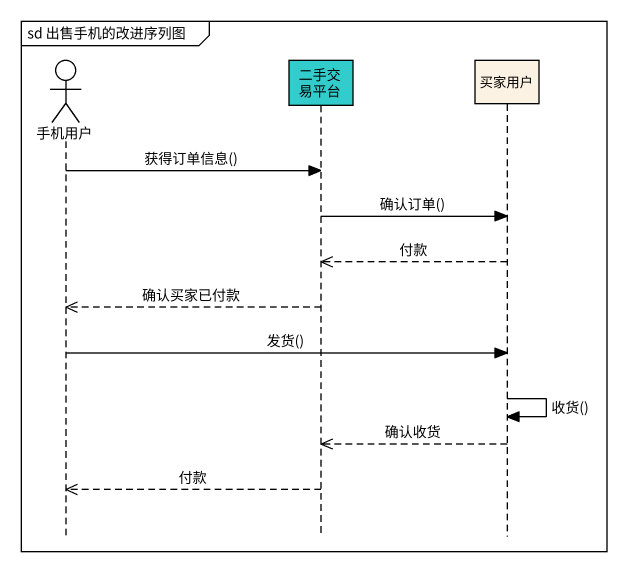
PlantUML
@startuml
mainframe sd 出售手机的改进序列图
hide footbox
actor 手机用户
participant 二手交易平台 #33CCCC
participant 买家用户 #FCF2E3

手机用户 -> 二手交易平台 : 获得订单信息()
二手交易平台 -> 买家用户 : 确认订单()
买家用户 -->> 二手交易平台 : 付款
二手交易平台 -->> 手机用户 : 确认买家已付款
手机用户 -> 买家用户 : 发货()
买家用户 -> 买家用户 : 收货()
买家用户 -->> 二手交易平台 : 确认收货
二手交易平台 -->> 手机用户 : 付款
@enduml
